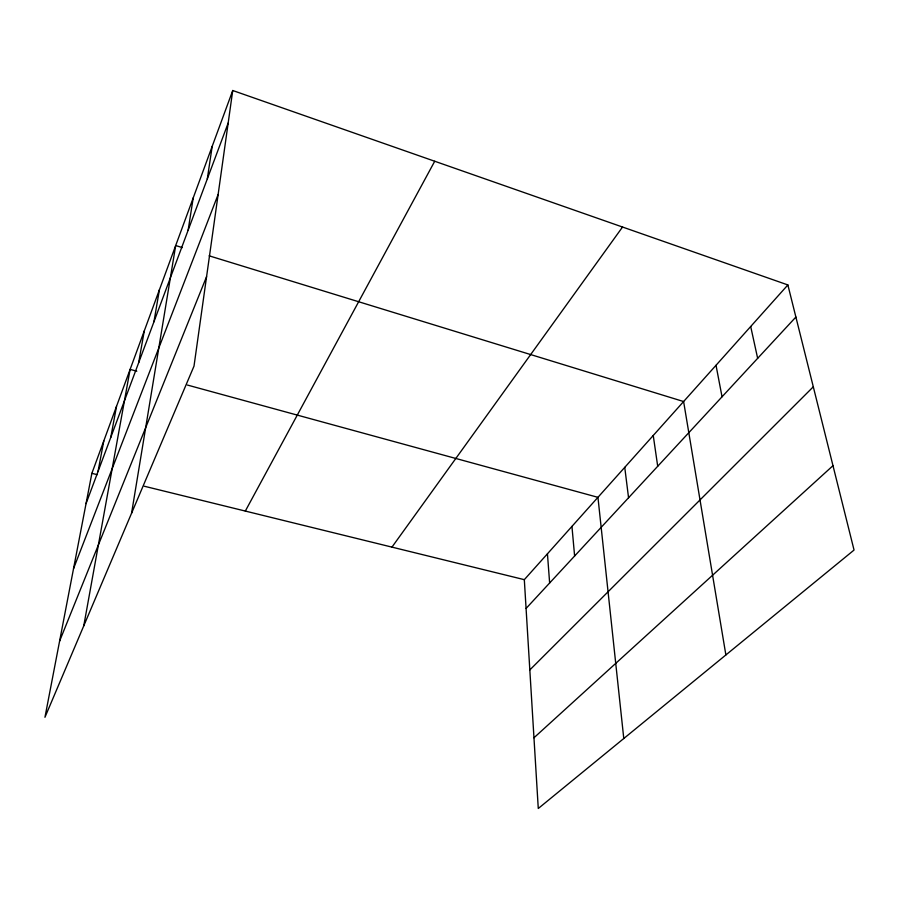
<?xml version="1.0" encoding="UTF-8"?>
<svg xmlns="http://www.w3.org/2000/svg" width="899" height="899" viewBox="0 0 899 899"><rect width="100%" height="100%" fill="white"/><g stroke="black" fill="none" stroke-linecap="round" stroke-linejoin="round"><path stroke-width="1.35" d="M232.74 90.507L194.004 366.14L44.95 717.29L91.867 473.335L232.74 90.507L787.872 284.938L854.05 550.053L538.276 808.493L524.319 579.664L787.872 284.938M207.309 178.89L212.186 146.357M188.116 230.301L193.229 197.87M131.58 513.194L175.687 245.551L182.385 247.607M153.943 321.808L159.404 289.793M138.671 362.702L144.256 330.967M83.764 625.839L130.119 369.377L136.783 371.197M110.779 437.397L116.522 406.348M98.002 471.593L103.801 440.926M86.046 503.609L228.166 123.039M73.527 568.685L218.12 194.521M59.604 641.111L206.579 276.656M245.315 511.07L434.723 161.247M391.953 547.12L622.535 227.031M526.072 608.443L795.885 317.044M529.826 669.924L813.303 386.795M533.961 737.776L832.991 465.671M91.867 473.335L97.249 474.661M144.312 486.235L524.319 579.664M187.397 385.042L597.947 497.338L623.782 738.517M209.141 255.822L683.611 401.538L725.875 654.966M750.699 326.517L757.655 358.341M716.02 365.297L722.043 396.796M653.247 435.487L657.708 466.278M624.749 467.356L628.558 497.765M571.944 526.409L574.618 556.02M547.446 553.806L549.637 583.001"/></g></svg>
